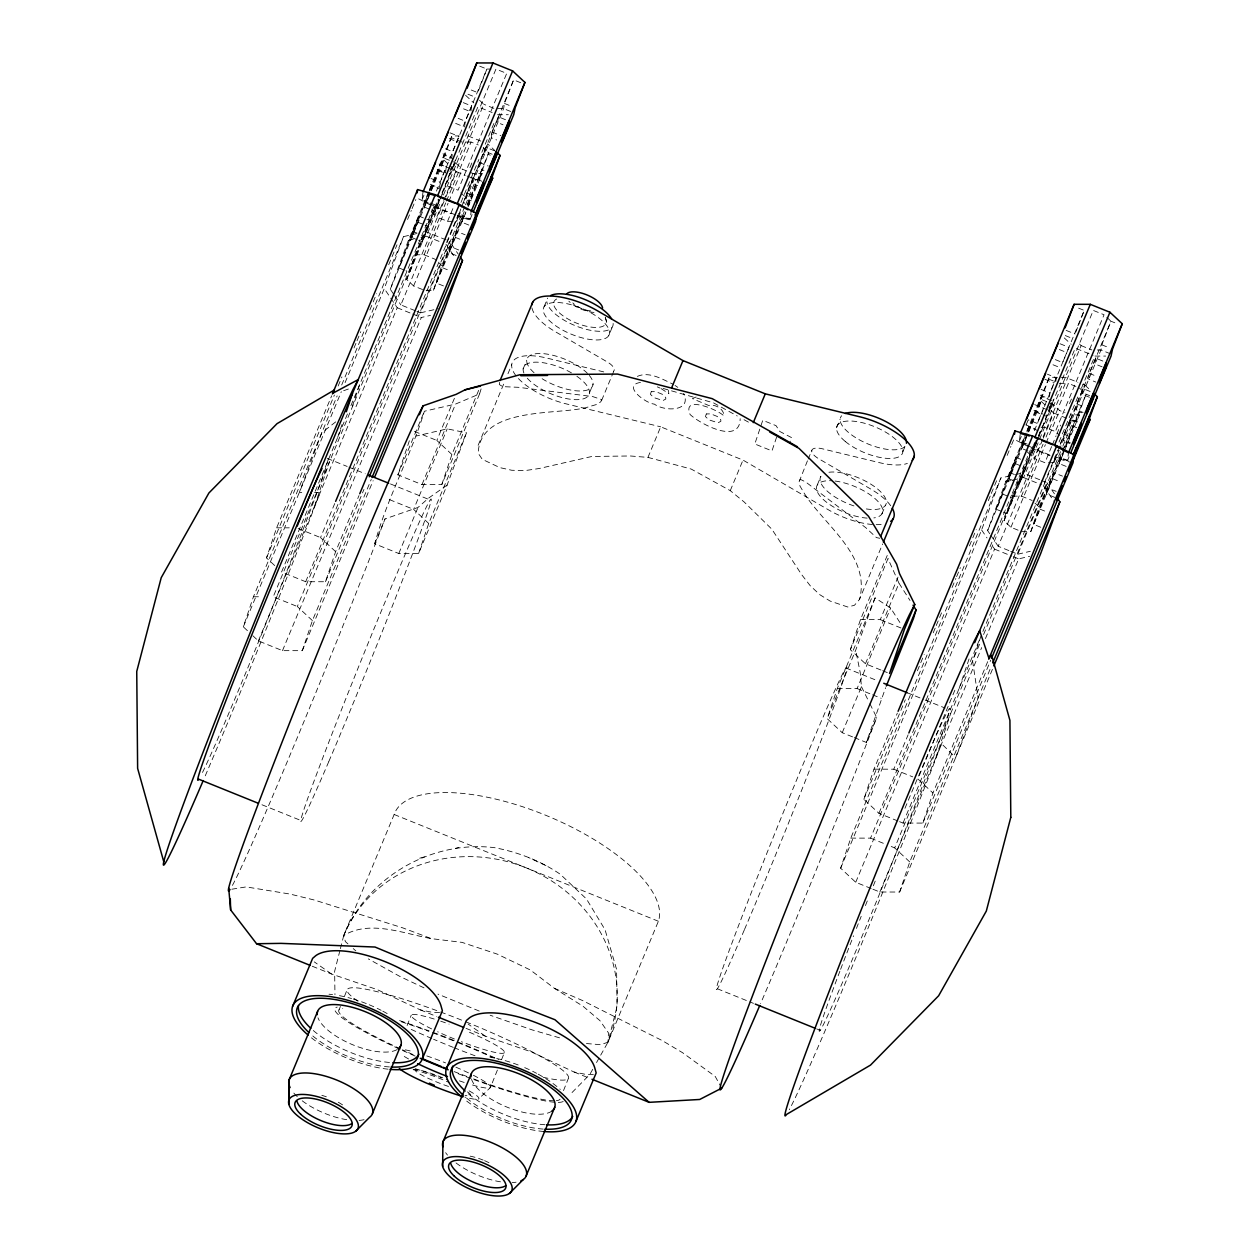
<?xml version="1.0" encoding="UTF-8"?>
<svg xmlns="http://www.w3.org/2000/svg" width="1259" height="1259" viewBox="0 0 1259 1259"><rect width="100%" height="100%" fill="white"/><g stroke="black" fill="none" stroke-linecap="round" stroke-linejoin="round"><path stroke-width="0.75" stroke-dasharray="5 3.75" d="M428.296 202.982L422.048 199.725L422.993 192.013M439.202 187.859L442.066 176.921M439.123 163.985L446.253 166.865L445.544 172.656L436.637 169.052M458.245 138.128L452.595 151.647L451.887 157.438L442.979 153.834M464.571 127.002L465.279 121.226L471.621 106.008L462.714 102.404M471.621 106.008L470.913 111.799L461.99 108.195M481.914 181.265L473.006 177.676L466.664 192.879L465.956 198.67L471.291 200.826M473.006 177.676L472.282 183.452L477.633 185.624M457.552 215.509L470.189 219.176L471.134 211.465M494.598 150.844L485.675 147.24L479.333 162.458L478.625 168.234L483.975 170.406M485.675 147.24L484.967 153.031L490.318 155.187M505.488 119.699L498.359 116.804L492.017 132.022L491.309 137.813L496.66 139.969M498.359 116.804L497.651 122.595L503.002 124.767M1025.644 444.333L1019.381 441.075L1020.325 433.364M1049.471 396.868L1049.943 393.013L1056.285 377.794L1047.362 374.191M1055.797 381.65L1056.285 377.794M1077.468 421.907L1070.339 419.027L1063.997 434.245L1063.288 440.021L1070.418 442.916M1070.339 419.027L1069.631 424.818L1076.76 427.698M1054.885 456.86L1067.522 460.526L1068.466 452.815M1090.152 391.486L1083.023 388.59L1076.681 403.809L1075.973 409.6L1083.102 412.48M1083.023 388.59L1082.299 394.382L1089.444 397.262M1102.837 361.05L1095.692 358.17L1089.35 373.388L1088.642 379.164L1095.786 382.059M1095.692 358.17L1094.984 363.961L1102.129 366.841M499.603 382.374L499.319 384.546L502.782 386.639L518.22 387.3L592.674 396.569L601.582 399.544L600.858 401.7L597.506 404.218L589.306 406.61C563.214 415.989 479.821 404.564 478.2 453.24L482.276 459.33L499.87 467.624L511.768 470.268L525.129 470.583L539.041 468.537L591.872 456.466L630.318 455.978L647.944 457.395L691.175 469.056L730.267 490.648L744.148 501.979L771.83 529.173L801.668 574.655L810.261 585.781L819.971 594.799L830.122 601.062L847.763 607.011L854.452 605.264L859.504 599.41L882.638 543.935M520.754 82.748L513.625 79.868L504.481 103.443L503.616 108.62L464.099 203.454M807.444 460.825L799.103 481.804L799.969 486.037L804.375 493.512C824.236 525.129 870.992 555.911 859.504 599.41M1106.818 317.347L1110.957 321.218L1101.814 344.809L1100.964 349.971L1059.936 448.393M339.914 950.545L334.642 971.287L334.957 994.657M340.386 948.656L343.754 935.468L394.161 814.494A142.535 56.026 22.6 0 1 544.187 814.652A142.535 56.026 22.6 0 1 658.394 921.258L607.971 1042.232L600.338 1055.782M359.492 385.034L351.151 409.836M481.095 388.921L479.569 393.925L455.553 404.06L424.377 411.252C410.576 456.435 387.158 498.076 374.678 543.778L398.788 553.519L418.586 553.551L447.118 485.077L466.507 432.781L447.197 428.863L416.037 436.055M880.938 670.024L865.437 663.761L850.36 649.691L889.169 555.675M980.934 636.141L972.593 660.944L978.117 697.911L976.339 702.9L955.675 757.54L941.606 743.77L927.269 780.785A265.224 6.736 -68 0 1 789.346 1109.635M247.425 630.68L243.317 626.84L253.437 596.75L337.16 395.877M274.73 565.574L266.515 557.91L276.634 527.82L331.668 395.782M314.451 506.401L329.291 462.258M337.648 437.455L341.976 424.582M450.187 168.486L441.264 164.882L451.902 135.925L459.094 135.941M431.365 190.644L444.663 158.382L453.586 161.986M422.568 289.554L413.613 285.935L406.704 279.482L415.014 254.774L438.132 199.3M436.432 191.132L486.887 69.056L492.332 69.072M252.902 635.795L258.378 640.91L282.488 650.651L302.286 650.667L312.421 620.593L371.248 479.427M347.437 413.959L281.591 571.979L305.685 581.721L325.483 581.737L335.618 551.647L358.988 495.574M426.172 290.278L433.442 290.278L441.752 265.57L464.13 211.89M460.794 208.994L456.639 221.348L461.109 210.615M461.392 207.231L513.625 79.868M479.569 393.925L441.783 484.605L421.985 484.589L397.875 474.848L409.647 439.91M418.586 553.551L428.705 523.461L466.507 432.781M441.783 484.605L451.918 454.515L480.45 386.057M776.614 437.141L771.972 450.911L754.802 443.971L762.765 420.301L776.063 425.668L779.777 431.475L791.486 437.565L789.834 442.476M852.563 736.877L842.24 732.707L827.163 718.637L837.298 688.547L875.084 597.868L890.648 608.034L901.68 625.298M850.36 649.691L860.495 619.601L887.532 554.747M854.294 737.569L866.349 742.448L885.612 687.713M871.212 888.539L855.727 882.276L840.65 868.206L850.769 838.116L1000.858 477.979L1013.652 475.021M897.856 820.978L878.924 813.33L863.847 799.26L873.982 769.17L897.352 713.098M1047.519 409.852L1038.612 406.248L1049.235 377.291L1065.429 377.307L1077.909 382.343M1028.697 431.994L1041.996 399.748L1052.697 404.06L1059.606 410.513L1064.988 412.684M1018.106 530.181L1010.946 527.285L1004.037 520.833L1012.346 496.125L1035.465 440.65M1034.363 430.72L1084.219 310.422L1075.296 306.818M935.893 757.493L950.734 713.365M959.09 688.563L970.233 655.467M872.943 889.232L879.836 892.017L899.618 892.033L909.753 861.943L991.211 666.499M899.587 821.686L903.033 823.071L922.831 823.087L932.95 793.013L987.985 660.959M1021.694 531.628L1030.775 531.644L1039.084 506.936L1062.203 451.462M1048.527 462.698L1053.972 462.698L1058.127 450.344M1060.503 443.294L1110.957 321.218L1118.086 324.098M875.084 597.868L855.695 650.163L827.163 718.637M345.076 382.657L384.278 288.594L403.525 236.629L416.32 233.655M393.453 293.929L390.274 289.224L408.372 240.375L428.627 191.761M404.233 270.071L398.883 267.899L418.791 216.06L429.492 220.372L409.584 272.227L406.012 270.779M418.791 216.06L398.883 267.899M416.918 239.635L411.567 237.479L428.658 192.391M411.567 237.479L431.475 185.624L440.382 189.228M429.587 209.214L424.252 207.043L429.665 192.391M430.342 190.565L444.144 155.203L453.067 158.807M431.27 189.999L444.144 155.203M409.584 272.227L423.15 235.59M418.696 240.359L422.269 241.807L435.834 205.17L425.133 200.842M422.269 241.807L438.777 199.111M431.381 209.923L434.937 211.37L439.013 200.386M441.956 194.327L452.138 166.849M455.317 160.145L451.965 169.21L455.365 162.71L462.273 169.162L473.022 173.506L482.103 173.506L468.631 205.847M443.451 285.919L436.322 283.039L449.888 246.402L458.795 250.006M436.322 283.039L456.23 231.184L465.138 234.788M456.136 255.483L449.007 252.603L462.572 215.966L469.701 218.846M449.007 252.603L464.839 211.748M467.545 204.414L468.915 200.748L472.471 202.195M468.82 225.062L461.675 222.166L465.075 213.023M467.781 205.689L475.257 185.545L478.813 186.977M468.018 206.964L481.583 170.327L485.156 171.759M840.65 868.206L981.611 529.96L1000.858 477.979M989.731 533.722L987.607 530.59L1005.705 481.741L1025.975 433.112M1001.566 511.422L996.215 509.266L1016.123 457.41L1023.252 460.29M996.215 509.266L1016.123 457.41M1036.11 440.461L1019.601 483.157L1008.9 478.829L1024.574 437.125M1008.9 478.829L1024.732 437.975M1027.454 430.641L1028.808 426.99L1039.509 431.302M1037.211 440.902L1032.286 452.721L1021.584 448.409L1027.014 433.757M1027.69 431.916L1041.492 396.554L1052.194 400.881M1028.603 431.365L1041.492 396.554M1003.344 512.145L1006.917 513.593L1020.482 476.956M1006.917 513.593L1026.825 461.738M1019.601 483.157L1033.167 446.52M1032.286 452.721L1041.099 428.91M1039.304 435.677L1051.501 402.707M1049.975 408.75L1053.311 399.701M1040.784 527.269L1033.655 524.389L1047.22 487.752L1056.144 491.356M1033.655 524.389L1053.563 472.534L1062.486 476.138M1055.247 497.557L1046.339 493.969L1059.905 457.332L1068.828 460.936M1046.339 493.969L1062.171 453.098M1062.848 451.273L1066.247 442.114L1069.804 443.546M1066.153 466.412L1059.024 463.532L1064.453 448.881M1065.13 447.039L1072.589 426.895L1076.146 428.343M1066.043 446.489L1078.932 411.677L1082.488 413.125M447.118 485.077L428.595 498.123L417.988 507.456L385.049 518.897L370.713 555.896A265.224 6.736 -68 0 1 231.231 887.548M869.922 703.812L876.72 717.551L862.384 754.566A265.224 6.736 -68 0 1 760.609 1003.533M1075.768 332.187L1077.893 326.742M1078.585 324.932L1084.219 310.422M339.049 1009.875L340.418 1006.445M344.557 996.121L347.311 989.244M407.113 1025.534L411.284 1015.1M497.384 1070.087L490.428 1087.461L478.861 1098.777M501.554 1059.653L504.34 1052.697A50.203 5.98 21.8 0 0 466.412 1030.964M563.513 1090.593L568.328 1078.554M266.515 557.91L334.39 395.043M338.167 385.994L341.929 376.945M353.999 347.988L356.266 342.558M357.021 340.748L360.798 331.699M369.847 309.982L376.63 293.693M388.701 264.736L396.994 244.828M407.554 219.491L411.315 210.442M412.071 208.632L415.848 199.583M341.677 385.018L403.525 236.629M243.317 626.84L341.315 391.706M422.048 199.725L424.299 194.311M429.382 189.952L451.902 135.925M429.35 190.691L431.475 185.624M424.252 207.043L429.886 193.524M390.274 289.224L430.625 192.438M442.79 175.206L446.253 166.865M350.915 405.634L433.804 206.744L416.603 197.773M449.919 171.35L452.028 166.282M455.742 214.974L436.118 207.043L439.108 199.882M442.082 192.721L477.901 106.779L492.175 112.539M434.937 211.37L441.279 196.152M406.704 279.482L439.643 200.433M440.398 198.639L455.365 162.71M420.915 237.463L426.297 236.22L440.477 202.195M443.467 195.035L495.952 69.072L506.716 73.415L458.04 190.188L447.291 185.844M258.378 640.91L397.23 307.763L384.278 288.594M453.004 221.348L447.559 221.332L436.81 216.989L483.786 104.261L476.878 97.809M415.14 310.674L400.866 304.914L445.135 198.686M445.891 196.876L456.387 171.68L452.28 167.84M415.014 254.774L424.094 254.774L445.717 202.888M446.457 201.094L471.071 142.047L478.247 144.942M413.613 285.935L448.047 203.281M448.802 201.487L462.273 169.162M447.559 221.332L453.523 207.027M469.937 167.652L472.172 162.285M335.618 551.647L320.541 537.577L334.878 503.175M460.967 202.447L478.876 159.468M481.851 152.308L494.535 121.871M446.662 242.357L460.102 210.127M463.092 202.967L487.705 143.872L494.567 150.262M305.685 581.721L457.914 216.485L470.284 220.073M312.421 620.593L297.344 606.523L449.557 241.287L458.182 254.066M416.918 311.398L420.49 312.83L464.76 206.602M465.5 204.808L476.012 179.596L481.41 179.612M467.105 204.729L488.744 152.843L483.204 147.681M282.488 650.651L421.34 317.504L430.468 315.395M461.675 222.166L465.909 212.031M433.442 290.278L465.625 213.039M470.189 219.176L472.44 213.762M325.483 581.737L363.961 489.436M302.286 650.667L373.152 480.639M397.875 474.848L424.377 411.252M374.678 543.778L385.049 518.897M451.918 454.515L436.842 440.445L454.562 397.938M421.985 484.589L455.553 404.06M428.705 523.461L413.644 509.391L447.197 428.863M398.788 553.519L417.988 507.456M478.137 445.324L505.001 380.879M507.975 373.734L511.705 364.78M544.061 306.787L547.681 298.115M523.146 368.918L526.766 360.247M608.695 335.681A35.472 13.943 22.6 0 0 566.692 303.655A35.472 13.943 22.6 0 0 553.755 324.366A35.472 13.943 22.6 0 0 608.695 335.681L612.315 327.01M589.432 392.918L593.052 384.247M601.676 400.299L614.14 370.398M647.944 457.395L660.692 426.817L742.999 460.086L828.642 509.942A47.7 18.759 22.6 0 0 882.229 524.311M730.267 490.648L742.999 460.086M808.168 459.079L811.835 450.281A14.353 5.634 22.6 0 1 822.221 448.755L879.411 462.651A47.7 18.759 22.6 0 0 907.361 463.422M836.543 427.745L840.162 419.074M817.28 484.983L820.899 476.311A35.472 13.943 22.6 0 0 854.357 506.055M902.829 451.745L906.449 443.074M881.914 513.877L885.533 505.205M860.495 619.601L880.293 619.633L898.013 577.11M865.437 663.761L899.005 583.232L888.162 559.027M837.298 688.547L857.096 688.563L890.648 608.034M842.24 732.707L861.439 686.643L860.212 672.526L855.695 650.163M866.349 742.448L876.72 717.551M863.847 799.26L905.331 699.736M917.402 670.779L924.185 654.491M933.234 632.773L935.5 627.344M936.255 625.534L941.527 612.865M952.087 587.528L955.864 578.479M956.62 576.669L960.381 567.62M969.446 545.902L976.229 529.614M988.299 500.673L990.55 495.243M991.305 493.434L996.593 480.765M1007.153 455.428L1010.914 446.378M1011.669 444.569L1013.936 439.139L1029.421 447.197M1019.381 441.075L1021.631 435.677M1026.148 424.865L1028.398 419.467M1026.715 431.318L1049.235 377.291M1027.391 430.358L1028.808 426.99M1021.584 448.409L1027.218 434.874M987.607 530.59L1027.958 433.788M1068.261 349.058L1062.612 362.576L1053.704 358.972M873.982 769.17L893.78 769.202L908.117 734.8M878.924 813.33L1011.544 495.102M1012.299 493.292L1030.381 449.904M1049.376 407.633L1051.485 402.565M850.769 838.116L870.567 838.132L1022.78 472.896L1040.013 479.852M1049.502 454.892L1033.45 448.409L1037.935 437.66M1038.675 435.882L1075.249 348.129L1093.08 355.337M1004.037 520.833L1052.697 404.06L1049.314 410.56M1012.881 480.072L1023.63 477.57L1093.284 310.422L1104.049 314.766L1055.388 431.554L1059.527 435.409M855.727 882.276L994.563 549.129L991.321 544.329M1051.611 446.583L1044.891 462.698L1034.143 458.355L1040.107 444.034M1043.097 436.873L1081.119 345.611L1078.365 343.03M1008.9 550.592L998.198 546.264L1042.468 440.036M1043.223 438.242L1053.72 413.031L1049.613 409.191M1012.346 496.125L1021.427 496.14L1043.05 444.238M1046.04 437.093L1068.403 383.413L1079.168 387.756L1086.076 394.193L1089.633 395.641M1010.946 527.285L1045.379 444.647M1046.135 442.853L1059.606 410.513M1052.351 444.805L1056.081 435.85M1056.836 434.072L1060.566 425.117M1069.505 403.651L1071.739 398.269M954.857 690.215L917.874 778.943L932.95 793.013M1059.039 442.003L1078.444 395.452M1081.434 388.291L1094.858 356.061L1105.654 356.077M1059.669 446.111L1043.255 485.502L1053.846 501.192M1060.424 444.317L1085.053 385.238L1079.703 383.066M903.033 823.071L979.895 638.643M982.901 631.42L1055.247 457.835L1072.92 462.966M1053.972 462.698L1059.197 450.171M909.753 861.943L894.677 847.874L980.588 641.76M983.594 634.52L1046.89 482.638L1041.728 480.56M1010.694 551.316L1017.823 554.196L1062.092 447.968M1062.848 446.174L1073.345 420.962L1078.743 420.962M1062.722 450.565L1086.076 394.193L1076.052 421.372L1079.435 414.872L1070.37 414.856M879.836 892.017L981.69 647.582M985.467 638.533L1018.673 558.87L1029.626 556.321M1059.024 463.532L1064.658 450.014M1030.775 531.644L1063.713 452.595M1064.469 450.801L1079.435 414.872M1067.522 460.526L1069.033 456.923M922.831 823.087L990.707 660.22M899.618 892.033L993.099 667.742M441.264 164.882L444.663 158.382M482.103 173.506L478.703 180.006L488.744 152.843L492.3 154.29M1038.612 406.248L1041.996 399.748M592.721 1069.332L589.857 1074.415L569.414 1095.204M596.53 1062.549L599.394 1057.466M799.371 480.183L800.724 479.553L805.618 481.914L865.877 527.773L876.437 537.609L879.789 538.27M335.697 421.891L321.8 432.718L299.359 492.348L305.04 492.442M637.369 376.394C649.329 370.98 662.879 379.526 673.644 384.499M586.442 1043.538L600.574 1044.702L607.971 1042.232L617.083 1006.397L616.58 969.383L605.075 929.771L586.489 898.989L560.365 874.328C540.756 860.873 517.654 851.965 494.315 847.637C431.664 840.115 367.644 876.783 343.754 935.468L345.359 941.59L347.972 943.92M343.66 390.715L350.694 388.197M696.101 396.994L692.434 398.647L708.597 405.445C715.033 403.934 723.972 408.64 723.941 415.942C718.212 409.836 681.654 394.413 690.105 414.541C700.193 423.953 739.946 445.151 740.166 418.696M419.656 858.197L424.613 856.86M455.38 848.377L458.874 847.433M408.372 240.375L413.755 239.131M420.49 312.83L438.415 308.675M1015.478 474.596L1022.78 472.896M1005.705 481.741L1011.087 480.482M1017.823 554.196L1030.381 551.285M231.829 889.216L246.166 886.903L290.011 894.063L314.514 900.075L402.518 927.789L431.522 938.663L462.037 942.377L497.258 954.117L530.417 970.012L554.353 988.299L582.996 1006.224L599.976 1020.671L608.49 1032.947L607.971 1042.232A142.535 131.015 18.6 0 0 526.278 867.876A142.535 131.015 18.6 0 0 343.754 935.468C370.193 919.542 403.604 933.674 431.522 938.663M640.485 382.437C621.6 385.285 645.647 403.431 654.381 404.123C664.217 411.536 692.371 411.913 683.637 393.422M497.525 114.711L508.321 114.711M471.071 142.047L461.99 142.031L451.304 137.719M1097.329 349.971L1100.964 349.971L1111.65 354.298M1059.338 383.397L1068.403 383.413M1040.988 427.194L1044.624 427.194L1055.388 431.554M276.634 527.82L289.24 527.836M253.437 596.75L260.644 596.766M314.498 492.584L320.164 492.678L305.827 529.677A265.224 6.736 -68 0 1 204.887 776.693M439.611 1012.519L432.608 1012.378L420.364 1009.907L377.464 989.716L331.526 974.01L311.886 966.078M593.398 1074.667L586.395 1074.509L574.151 1072.054L531.251 1051.847L485.313 1036.157L465.468 1028.131M413.141 1069.41L416.65 1069.725M603.769 371.909L546.579 358.012A47.7 18.759 22.6 0 0 512.743 370.351A47.7 18.759 22.6 0 0 566.015 403.824L660.692 426.817M559.531 1037.825L532.227 1029.925L490.144 1015.226M663.1 388.449L713.46 402.833L737.255 415.974M479.223 1011.056L437.975 994.122M479.742 66.176L486.887 69.056L477.743 92.647L468.82 89.043M504.481 103.443L511.61 106.338M1066.153 330.393L1075.076 333.997M1101.814 344.809L1108.943 347.689M467.97 94.205L475.099 97.085M510.761 111.5L503.616 108.62L494.551 108.604L483.786 104.261M1065.303 335.571L1072.432 338.451M1081.119 345.611L1091.883 349.955M1060.047 343.754L1068.954 347.358M1059.338 349.546L1066.467 352.426M458.15 118.346L465.279 121.226M492.017 132.022L500.94 135.626M1089.35 373.388L1096.495 376.268M455.648 123.398L462.793 126.293M1052.996 364.764L1060.125 367.644M468.096 135.941L484.148 142.44M450.03 132.84L458.937 136.428M1048.637 379.069L1055.766 381.949M449.321 138.616L458.229 142.22M1044.86 379.258L1053.783 382.862M445.466 148.767L452.595 151.647M479.333 162.458L488.256 166.062M1041.02 389.409L1049.943 393.013M1076.681 403.809L1083.81 406.688M1040.312 395.184L1047.441 398.08M1034.678 404.627L1043.601 408.215L1037.259 423.433L1028.335 419.829M456.387 171.68L465.311 175.284M467.089 175.992L476.012 179.596M1053.72 413.031L1073.345 420.962M1033.969 410.403L1042.893 414.006M437.817 170.406L446.725 174.01M1035.15 411.772L1045.851 416.099M431.003 178.479L439.926 182.083M466.664 192.879L473.793 195.759M1063.997 434.245L1071.126 437.125M430.295 184.27L437.424 187.15M1025.849 424.897L1034.756 428.501M1022.465 442.192L1029.594 445.088M433.804 206.744L451.021 213.7M1031.137 448.094L1050.085 455.758M417.909 222.261L423.26 224.417M425.038 225.141L428.611 226.589M455.349 237.384L462.478 240.264M1015.242 463.611L1025.943 467.939M1052.681 478.75L1059.81 481.63M446.111 239.887L425.448 231.546L273.234 596.782L297.344 606.523M426.297 236.22L440.571 241.98M1023.63 477.57L1041.476 484.778M412.448 231.263L419.577 234.158M1009.781 472.629L1016.91 475.509M424.094 254.774L434.843 259.134L441.752 265.57M1021.427 496.14L1032.175 500.484M442.664 267.821L449.793 270.701M1002.557 494.047L1013.259 498.375M1039.997 509.171L1047.126 512.051M397.23 307.763L411.001 313.334M412.716 314.026L421.34 317.504M994.563 549.129L1011.78 556.085M1013.511 556.777L1018.673 558.87M414.463 431.412L436.842 440.445M880.293 619.633L900.956 627.973M882.653 670.717L887.831 672.81M327.293 458.433L347.154 466.444M348.948 467.183L365.189 473.746M390.463 483.944L430.169 499.996M845.859 667.962L876.547 680.348M907.235 692.749L923.476 699.312M925.271 700.051L945.131 708.062M389.535 499.65L413.644 509.391M857.096 688.563L870.866 694.134M872.581 694.826L881.206 698.304M298.163 528.528L320.541 537.577M893.78 769.202L912.712 776.85M870.567 838.132L884.353 843.703M891.23 846.489L894.677 847.874M394.161 814.494L658.394 921.258M261.982 804.769L301.688 820.805M717.378 988.771L753.464 1003.36M816.635 1028.886L820.254 1030.334M420.364 1009.907L436.59 1016.469M574.151 1072.054L590.203 1078.538M554.353 988.299L582.476 1000.512L662.171 1040.548L682.551 1052.681L715.222 1076.429L720.778 1086.501M657.292 386.859L659.999 388.055M545.95 865.625L528.481 857.473M424.015 987.859L400.11 976.559L368.305 958.886M1027.202 445.151L1033.45 448.409M429.87 203.785L436.118 207.043M661.164 388.653L668.859 393.689L668.324 390.337M485.313 1036.157L468.08 1024.023M331.526 974.01L314.294 961.892M744.053 419.719L749.152 422.536M675.044 385.459L677.83 387.363M353.228 948.594L355.856 950.923M1064.28 337.916L1071.141 344.305M1085.053 385.238L1090.53 390.353M1041.398 401.527L1048.243 407.916M1027.234 451.902L1034.143 458.355M1034.945 503.065L1039.084 506.936M465.578 95.275L473.793 102.939M444.065 160.176L450.911 166.566M460.81 192.769L464.949 196.64M431.286 211.827L436.81 216.989M1046.89 482.638L1054.444 493.827M990.786 535.295L998.198 546.264M981.611 529.96L987.009 537.939M445.922 244.152L454.389 256.694M394.508 295.503L400.866 304.914M899.005 583.232L910.037 600.496M861.439 686.643L869.072 702.097M605.28 317.457L606.366 321.202M531.975 307.999A47.7 18.759 22.6 0 0 555.424 331.747L607.153 361.868A14.353 5.634 22.6 0 1 613.511 371.358M551.835 1111.099A44.962 17.673 22.6 0 1 507.393 1107.275A44.962 17.673 22.6 0 1 471.338 1078.57M516.064 1182.185A44.962 17.673 22.6 0 1 512.145 1182.594M500.5 1181.823A44.962 17.673 22.6 0 1 456.026 1162.954M447.512 1155.101A44.962 17.673 22.6 0 1 445.639 1152.677M543.762 1131.511A69.985 27.509 22.6 0 1 464.776 1099.595M890.68 505.709A47.7 18.759 22.6 0 0 870.567 488.933L818.838 458.811A14.353 5.634 22.6 0 1 811.835 450.281M321.832 1095.346A30.735 12.086 22.6 0 1 326.349 1096.794M338.278 1102.239A30.735 12.086 22.6 0 1 343.062 1105.229M388.087 1069.19A69.985 27.509 22.6 0 1 308.062 1035.04M389.503 1062.47A65.106 25.589 22.6 0 1 313.302 1030.539M329.008 994.217A65.106 25.589 22.6 0 1 332.549 994.579M339.474 995.664A65.106 25.589 22.6 0 1 351.544 998.544M353.291 999.064A65.106 25.589 22.6 0 1 367.439 1004.037M369.186 1004.745A65.106 25.589 22.6 0 1 381.147 1010.316M382.783 1011.166A65.106 25.589 22.6 0 1 387.583 1013.825M389.424 1066.94A65.106 25.589 22.6 0 1 310.218 1033.749M396.915 1049.676A44.962 17.673 22.6 0 1 353.606 1045.127A44.962 17.673 22.6 0 1 317.976 1017.791M605.233 317.756A28.202 11.095 22.6 0 1 577.456 323.484A28.202 11.095 22.6 0 1 556.698 298.997M594.012 312.421A19.515 7.68 22.6 0 1 568.848 301.184M589.306 375.434A35.472 13.943 22.6 0 1 582.35 390.92A35.472 13.943 22.6 0 1 542.125 378.723M534.068 372.727A35.472 13.943 22.6 0 1 540.851 353.511A35.472 13.943 22.6 0 1 588.252 374.222M543.211 1129.087A65.106 25.589 22.6 0 1 462.777 1094.763M545.021 1124.743A65.106 25.589 22.6 0 1 464.587 1090.436M489.956 1057.23A65.106 25.589 22.6 0 1 494.944 1058.142M496.66 1058.504A65.106 25.589 22.6 0 1 519.479 1065.476M524.704 1067.616A65.106 25.589 22.6 0 1 536.57 1073.313M538.175 1074.179A65.106 25.589 22.6 0 1 560.286 1089.413M470.126 1156.155A30.735 12.086 22.6 0 1 483.126 1160.074M484.605 1160.688A30.735 12.086 22.6 0 1 488.98 1162.718M828.957 472.267A35.472 13.943 22.6 0 1 880.403 491.545A35.472 13.943 22.6 0 1 866.161 508.919M613.149 323.421A35.472 13.943 22.6 0 1 581.139 327.844A35.472 13.943 22.6 0 1 546.847 301.704M576.905 376.315A35.472 13.943 22.6 0 1 577.425 399.67A35.472 13.943 22.6 0 1 526.892 377.731M523.917 373.057A35.472 13.943 22.6 0 1 536.523 362.167A35.472 13.943 22.6 0 1 572.593 373.53M835.063 481.048A35.472 13.943 22.6 0 1 876.264 499.729A35.472 13.943 22.6 0 1 873.856 517.921M867.168 518.11A35.472 13.943 22.6 0 1 821.466 497.667A35.472 13.943 22.6 0 1 832.026 480.765M364.024 1119.692A44.962 17.673 22.6 0 1 358.359 1120.447M346.713 1119.676A44.962 17.673 22.6 0 1 302.239 1100.822M297.297 1096.683A44.962 17.673 22.6 0 1 291.852 1090.53M904.953 446.394A35.472 13.943 22.6 0 1 863.375 441.893A35.472 13.943 22.6 0 1 841.657 415.753M590.565 310.816A13.755 5.414 22.6 0 1 572.829 302.884M922.359 767.03A174.025 4.422 -68 0 1 935.075 752.788A174.025 4.422 -68 0 1 839.863 988.488A174.025 4.422 -68 0 1 839.879 971.24M840.619 969.288A174.025 4.422 -68 0 1 853.539 935.815M856.435 928.434A174.025 4.422 -68 0 1 861.203 916.316M865.437 905.599A174.025 4.422 -68 0 1 867.593 900.185M873.353 885.785A174.025 4.422 -68 0 1 875.446 880.545M904.969 808.309A174.025 4.422 -68 0 1 921.557 768.934M328.174 459.346A174.025 4.422 -68 0 1 272.086 608.254A174.025 4.422 -68 0 1 201.849 773.734M467.467 1091.931A34.748 4.139 21.8 0 1 465.09 1095.44M413.361 1069.741A34.748 4.139 21.8 0 1 449.007 1082.394M448.503 1086.454A25.967 3.085 21.8 0 1 415.313 1070.386A25.967 3.085 21.8 0 1 447.37 1079.781M560.066 1099.186A119.227 14.195 21.8 0 1 556.352 1100.681M554.196 1100.775A119.227 14.195 21.8 0 1 472.204 1078.412M466.774 1076.414A119.227 14.195 21.8 0 1 454.121 1071.598M413.109 1054.601A119.227 14.195 21.8 0 1 402.392 1049.786M400.645 1048.967A119.227 14.195 21.8 0 1 342.763 1008.38M401.322 1021.773A119.227 14.195 21.8 0 1 428.784 1031.341M432.341 1032.648A119.227 14.195 21.8 0 1 454.074 1041.036M457.662 1042.483A119.227 14.195 21.8 0 1 493.182 1057.67M465.924 1021.852A119.227 14.195 21.8 0 1 559.751 1068.073A119.227 14.195 21.8 0 1 543.148 1077.263M475.036 1055.782A119.227 14.195 21.8 0 1 455.097 1048.102M453.303 1047.394A119.227 14.195 21.8 0 1 433.568 1039.257M431.79 1038.502A119.227 14.195 21.8 0 1 408.907 1028.335M358.06 1001.251A119.227 14.195 21.8 0 1 437.046 1010.709M440.603 1012.016A119.227 14.195 21.8 0 1 464.13 1021.128M563.182 1101.468A123.445 14.699 21.8 0 1 472.88 1079.215M471.055 1078.538A123.445 14.699 21.8 0 1 455.27 1072.589M415.155 1056.081A123.445 14.699 21.8 0 1 337.223 1007.074M399.622 1020.624A123.445 14.699 21.8 0 1 431.507 1031.798M433.253 1032.443A123.445 14.699 21.8 0 1 454.452 1040.658M457.946 1042.059A123.445 14.699 21.8 0 1 498.375 1059.448M504.403 1052.603A50.203 5.98 21.8 0 1 461.376 1041.712M454.405 1038.974A50.203 5.98 21.8 0 1 437.644 1031.751M431.601 1028.886A50.203 5.98 21.8 0 1 437.502 1020.105M440.697 1021.175A50.203 5.98 21.8 0 1 449.07 1024.134M473.368 1075.28A50.203 5.98 21.8 0 1 469.513 1084.125M464.193 1082.457A50.203 5.98 21.8 0 1 459.378 1080.836M408.577 1058.961A50.203 5.98 21.8 0 1 401.889 1054.916M405.304 1049.849A50.203 5.98 21.8 0 1 413.408 1051.784M426.77 1055.923A50.203 5.98 21.8 0 1 445.576 1062.895M455.915 1067.176A50.203 5.98 21.8 0 1 468.663 1072.967M469.119 1090.861A43.672 5.209 21.8 0 1 464.901 1097.093M415.218 1068.686A43.672 5.209 21.8 0 1 441.358 1078.003M651.265 391.675L650.384 394.319L653.846 397.592L662.958 400.551L665.806 399.04L665.712 397.529L662.155 394.209L655.797 391.628L651.265 391.675M706.33 413.928L705.449 416.572L708.911 419.845L718.023 422.804L720.872 421.293L720.778 419.766L717.221 416.446L710.863 413.881L706.33 413.928M845.261 441.453A35.472 13.943 22.6 0 0 901.334 455.066A35.472 13.943 22.6 0 0 862.462 422.725A35.472 13.943 22.6 0 0 845.261 441.453M744.557 929.362A174.025 4.422 -68 0 0 846.74 668.875A174.025 4.422 -68 0 0 753.559 886.855A174.025 4.422 -68 0 0 744.557 929.362M328.867 761.396A174.025 4.422 -68 0 0 431.05 500.909A174.025 4.422 -68 0 0 337.868 718.905A174.025 4.422 -68 0 0 328.867 761.396"/><path stroke-width="1.5" d="M288.893 1100.193L289.098 1079.876L317.583 1011.496M288.862 1104.285L289.051 1084.802M442.649 1166.416L442.885 1142.023L471.37 1073.644M417.201 192.847L417.61 189.574L435.284 194.704L459.393 204.446L476.579 213.4L475.572 221.615L369.233 476.768M1014.549 434.213L1014.943 430.924L1032.616 436.055L1056.726 445.796L1073.927 454.751L1072.92 462.966L991.462 658.41M913.043 605.201L916.048 609.923L913.42 618.61L886.352 685.95M346.304 411.709L352.489 393.327M473.195 211.968L513.719 114.726L515.183 107.77L524.924 82.402L512.602 70.897L492.977 62.966L476.783 62.95L467.042 88.319M497.305 152.827L500.043 155.376L489.405 184.333L492.804 177.834L475.021 220.844M1070.528 453.334L1111.052 356.077L1112.515 349.136L1122.257 323.752L1109.934 312.248L1090.31 304.332L1074.116 304.3L1065.083 327.859M1094.638 394.177L1097.376 396.742L1086.753 425.699L1090.137 419.2L1089.539 420.978L1068.623 471.165M475.54 216.06L479.616 205.075L475.383 215.226M475.099 219.176L492.285 174.655L473.793 223.111M460.353 257.261L462.509 260.456L443.262 312.421L374.663 477.035M1073.549 455.601L1076.949 446.441L1073.423 454.892M1071.755 462.368L1089.633 416.005L1071.834 462.777M1057.686 498.627L1059.842 501.822L1040.595 553.787L993.855 665.932M332.423 393.973L417.61 189.574M422.993 192.013L476.783 62.95M429.225 177.755L435.567 162.537M441.893 147.334L448.235 132.116M454.578 116.898L460.92 101.68M297.187 526.026L435.284 194.704M492.977 62.966L437.455 196.199L455.286 203.407M512.602 70.897L457.064 204.131L468.018 209.828M335.634 501.365L459.393 204.446M471.134 211.465L524.924 82.402M475.272 214.801L500.043 155.376M359.744 493.764L476.579 213.4M461.109 253.547L463.218 248.479M462.321 251.312L466.05 242.357M467.545 238.769L469.796 233.387M471.291 229.815L473.526 224.432M372.003 477.617L462.509 260.456M419.404 414.715L423.103 405.823L456.041 394.397L465.043 389.818L519.857 374.741L617.539 374.08L712.232 398.662L797.498 446.803M500.091 380.548L532.903 301.798M292.576 1006.46L312.641 958.351L315.804 955.644A69.985 27.509 22.6 0 1 384.986 961.593A69.985 27.509 22.6 0 1 441.122 1006.271L442.381 1010.772L422.332 1058.898M671.739 387.567L682.976 360.593L597.348 310.721A47.7 18.759 22.6 0 0 531.817 304.898M372.444 1113.554L400.929 1045.175M446.363 1068.608L466.428 1020.482L469.591 1017.776A69.985 27.509 22.6 0 1 538.773 1023.724A69.985 27.509 22.6 0 1 594.909 1068.419L596.168 1072.92L576.118 1121.029M753.291 422.615L765.283 393.847L859.96 416.839A47.7 18.759 22.6 0 1 912.271 460.353M526.231 1175.701L554.715 1107.322M916.048 609.923L889.546 673.502L904.403 629.374L914.774 604.477L899.493 573.569L896.66 564.205L880.686 536.365L914.27 455.884M883.377 542.141L893.072 518.865M898.092 711.288L1014.943 430.924M1074.116 304.3L1020.325 433.364L1029.358 435.992M1026.557 419.121L1032.899 403.903M1039.242 388.685L1045.584 373.467M1051.91 358.248L1058.252 343.046M908.856 732.99L1032.616 436.055M1090.31 304.332L1034.788 437.565L1038.345 438.998M1109.934 312.248L1054.412 445.481L1068.466 452.815L1122.257 323.752M974.655 642.704L1056.726 445.796M1073.36 454.373L1097.376 396.742M988.74 659.149L1073.927 454.751M1056.663 499.839L1062.643 485.502M1064.138 481.914L1066.389 476.547M992.721 662.879L1059.842 501.822M423.103 405.823L417.846 415.863A265.224 6.736 -68 0 0 297.266 703.529A265.224 6.736 -68 0 0 230.035 889.515M914.774 604.477L909.502 614.518A265.224 6.736 -68 0 0 756.612 984.994A265.224 6.736 -68 0 0 759.775 1005.469M355.683 1131.274A37.314 14.667 22.6 0 0 319.062 1097.093A37.314 14.667 22.6 0 0 295.708 1114.152A37.314 14.667 22.6 0 0 355.683 1131.274L369.548 1117.331A44.962 17.673 22.6 0 0 333.682 1078.869A44.962 17.673 22.6 0 0 290.105 1087.587M509.47 1193.422A37.314 14.667 22.6 0 0 472.849 1159.24A37.314 14.667 22.6 0 0 449.51 1176.284A37.314 14.667 22.6 0 0 509.47 1193.422L523.351 1179.463M721.69 1088.169L699.705 1099.469L649.109 1102.333L591.998 1079.262M465.043 389.818L480.45 386.057M520.801 375.733L547.523 375.45M228.697 888.114L230.649 909.942L256.568 943.731L280.993 943.369L375.025 947.036L464.634 984.459L554.983 1019.743L649.109 1102.333M430.216 194.106L435.645 195.68M1041.917 440.445L1052.618 444.773M682.976 360.593L765.283 393.847M368.808 475.194L388.653 483.22M883.771 683.275L907.235 692.749M258.363 803.305L198.812 779.242A174.025 4.422 -68 0 1 242.924 657.198A174.025 4.422 -68 0 1 322.036 468.442M755.274 1004.084L814.841 1028.147M256.568 943.731L310.107 965.354M438.4 1017.193L463.658 1027.407M769.642 431.963L799.024 448.393L868.458 516.206L880.702 536.444M163.812 861.896L137.624 768.383L136.743 671.44L161.215 577.692L208.9 492.993L277.027 423.653L334.485 389.928L332.691 393.327L358.217 379.604L352.945 389.629A265.224 6.736 -68 0 0 200.055 760.106A265.224 6.736 -68 0 0 203.218 780.596M230.303 898.8L230.649 909.942M471.023 1076.823A44.962 17.673 22.6 0 1 520.502 1074.446A44.962 17.673 22.6 0 1 551.835 1111.099M442.838 1146.933A44.962 17.673 22.6 0 1 492.914 1143.203A44.962 17.673 22.6 0 1 520.896 1180.848M461.848 1097.171A69.985 27.509 22.6 0 1 471.606 1057.812A69.985 27.509 22.6 0 1 565.81 1097.297A69.985 27.509 22.6 0 1 543.762 1131.511M892.285 508.227A47.7 18.759 22.6 0 1 890.664 521.368M308.99 1032.632A65.106 25.589 22.6 0 1 321.627 998.261A65.106 25.589 22.6 0 1 407.475 1034.221A65.106 25.589 22.6 0 1 391.108 1067.034M418.948 1054.255A65.106 25.589 22.6 0 1 392.918 1062.69M310.8 1028.288A65.106 25.589 22.6 0 1 298.509 1005.595M308.062 1035.04A69.985 27.509 22.6 0 1 317.803 995.664A69.985 27.509 22.6 0 1 412.023 1035.166A69.985 27.509 22.6 0 1 389.975 1069.363M351.985 1123.484A30.735 12.086 22.6 0 1 321.612 1120.872A30.735 12.086 22.6 0 1 296.967 1101.263M317.237 1014.675A44.962 17.673 22.6 0 1 366.715 1012.299A44.962 17.673 22.6 0 1 398.049 1048.952M566.55 294.197A19.515 7.68 22.6 0 1 586.096 294.59A19.515 7.68 22.6 0 1 602.589 308.125M462.777 1094.763A65.106 25.589 22.6 0 1 475.414 1060.393A65.106 25.589 22.6 0 1 561.262 1096.369A65.106 25.589 22.6 0 1 544.895 1129.181M572.735 1116.403A65.106 25.589 22.6 0 1 546.705 1124.838M464.587 1090.436A65.106 25.589 22.6 0 1 452.705 1066.09M505.788 1185.632A30.735 12.086 22.6 0 1 475.398 1183.019A30.735 12.086 22.6 0 1 450.753 1163.395M550.718 295.503A35.472 13.943 22.6 0 1 583.185 298.824A35.472 13.943 22.6 0 1 611.717 319.094M845.293 413.471A35.472 13.943 22.6 0 1 883.236 420.254A35.472 13.943 22.6 0 1 906.449 443.074M446.835 1068.734A119.227 14.195 21.8 0 1 443.231 1067.302M441.437 1066.578A119.227 14.195 21.8 0 1 421.765 1058.378M434.355 1085.242A34.748 4.139 21.8 0 1 429.366 1083.133M448.188 1069.804A123.445 14.699 21.8 0 1 420.254 1058.284M447.464 1076.476A50.203 5.98 21.8 0 1 417.673 1063.65M463.281 1096.636A43.672 5.209 21.8 0 1 399.323 1068.545M477.366 197.207L476.642 202.998L482.984 187.78L483.692 181.988L477.366 197.207M490.034 166.77L489.326 172.562L495.668 157.344L496.376 151.568L490.034 166.77M502.719 136.35L502.011 142.141L508.353 126.923L509.061 121.132L502.719 136.35M1074.698 438.573L1073.99 444.348L1080.332 429.13L1081.04 423.354L1074.698 438.573M1087.383 408.136L1086.659 413.928L1093.001 398.71L1093.725 392.918L1087.383 408.136M1100.051 377.7L1099.343 383.491L1105.685 368.273L1106.393 362.498L1100.051 377.7M1010.804 817.327L986.316 911.075L938.632 995.775L870.504 1065.114L786.592 1114.388A265.224 6.736 -68 0 1 853.822 928.402A265.224 6.736 -68 0 1 974.403 640.737L979.659 630.696L989.007 658.52L990.786 655.105L991.998 656.38L1009.923 720.384L1010.804 817.327M454.405 1176.284A30.735 12.086 22.6 0 0 503.789 1190.4A30.735 12.086 22.6 0 0 473.636 1162.246A30.735 12.086 22.6 0 0 454.405 1176.284M300.618 1114.152A30.735 12.086 22.6 0 0 350.002 1128.269A30.735 12.086 22.6 0 0 319.849 1100.114A30.735 12.086 22.6 0 0 300.618 1114.152"/></g></svg>
